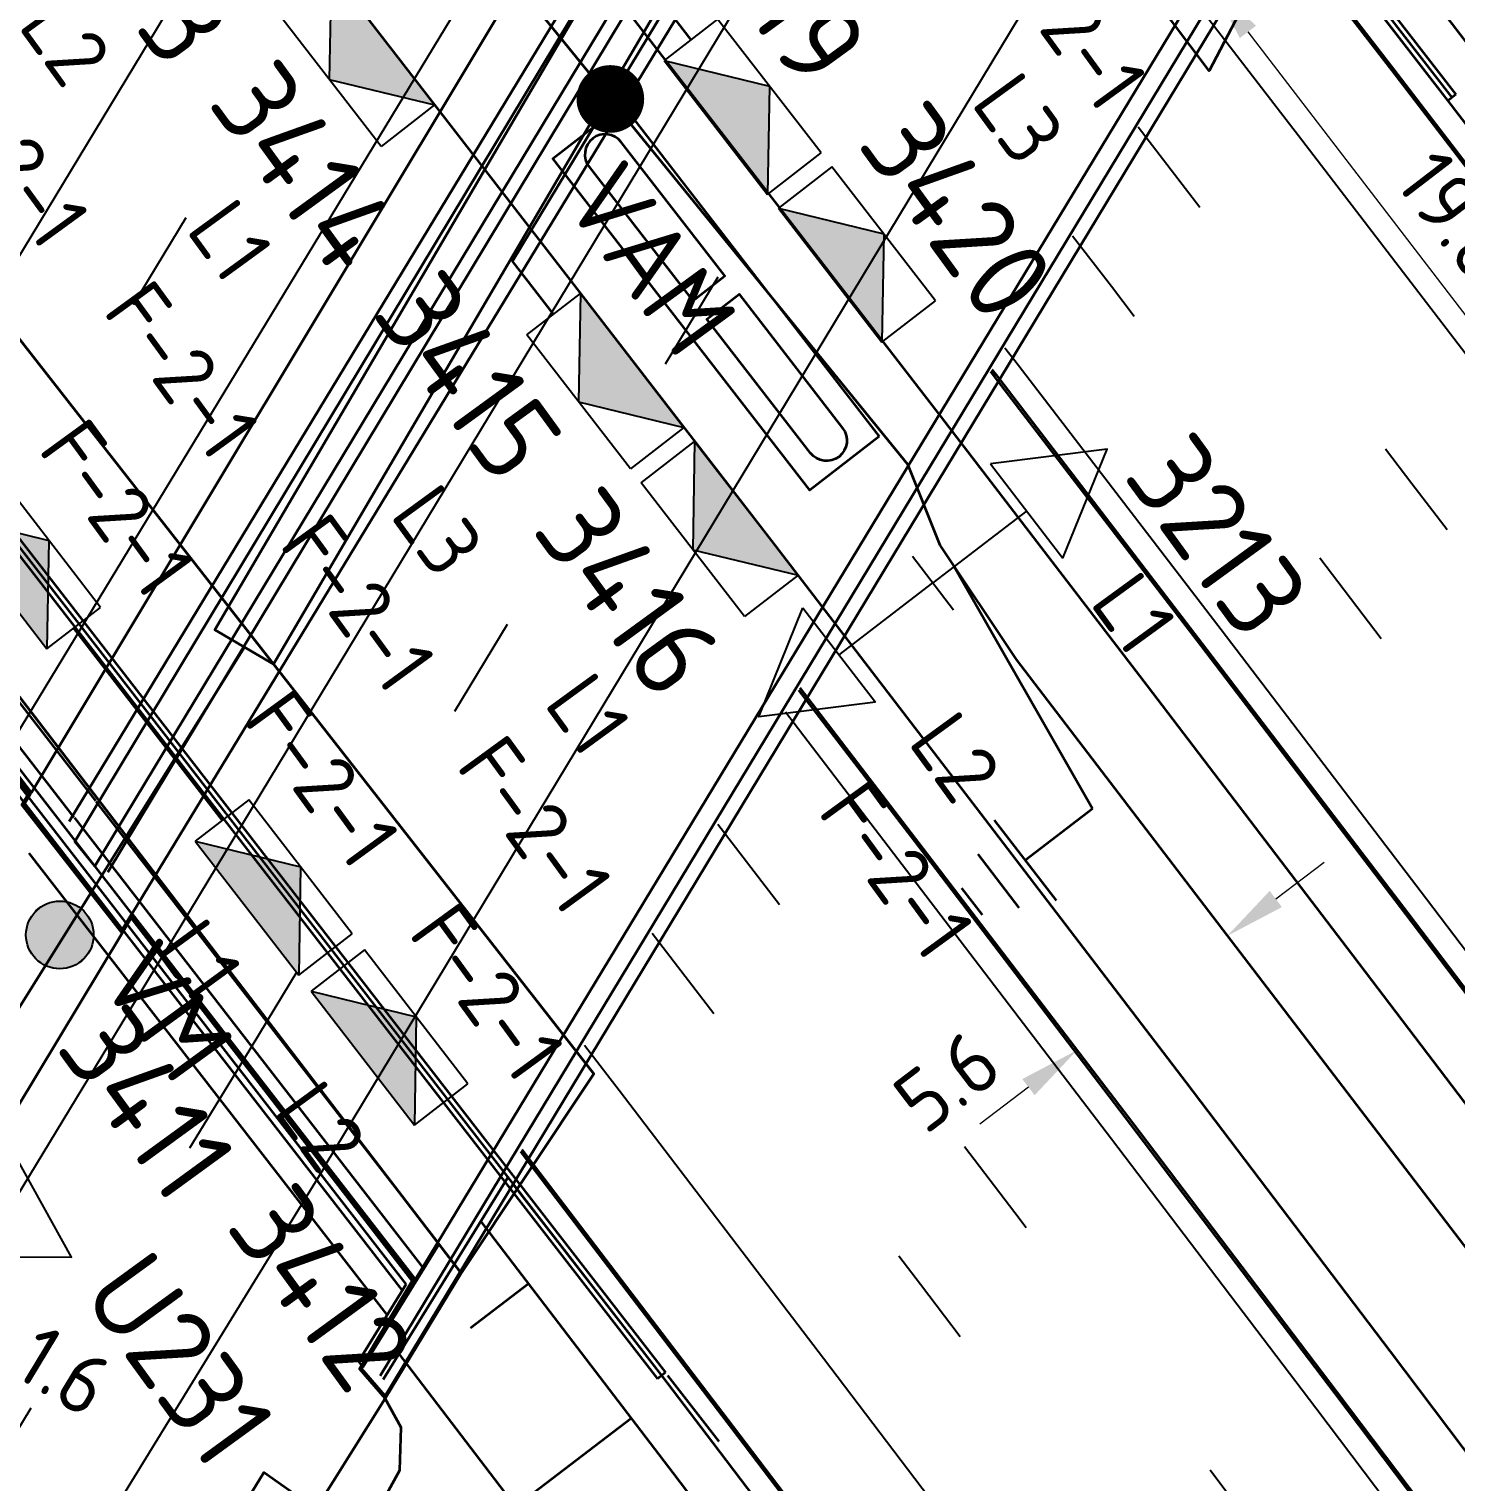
# Model space of a CAD drawing. Header units: metres. Extents: x 134219 to 139080, y 438661 to 444352.
# Drawn here: x 135428.02 to 135470.19, y 443078.3 to 443121.23 of the extents above; entities that cross this region are included whole.
import ezdxf
from ezdxf.enums import TextEntityAlignment as Align

# ---------------------------------------------------------------- set-up
doc = ezdxf.new("R2010")
doc.units = ezdxf.units.M
doc.linetypes.add('13strp', pattern=[4, 1, -3])
doc.linetypes.add('39strp', pattern=[12, 3, -9])
doc.layers.get('DEFPOINTS').update_dxf_attribs({"color": 193})
for name, color, linetype, lineweight in [('B-WE-KL-ET_LS_HULPSTUK_MOF-S', 10, 'Continuous', 25), ('N-WE-KL-ET-T18', 1, 'Continuous', 18), ('N-WE-KL-ET-T25', 7, 'Continuous', 25), ('N-WE-KL-ET_LS_HULPSTUK_MOF-G', 10, 'Continuous', 35), ('N-WE-KL-ET_LS_OV_ARMATUUR-S', 7, 'Continuous', 25), ('N-WE-KL-ET_LS_OV_ARMATUUR-T18', 1, 'Continuous', 25), ('N-WE-KL-ET_LS_OV_KABEL-G', 10, 'KL-LS-OV-N', 35), ('N-WE-KL-ET_LS_OV_KABEL-M', 7, 'Continuous', 18), ('N-WE-KL-ET_LS_OV_KABEL_AARDING-G', 90, 'Continuous', 35), ('N-WE-KL-ET_LS_OV_MANTELBUIS-G', 10, 'Continuous', 35), ('Utd-geleiderail-nw', 8, 'glm a2ee v014$0$f2m40080', 35), ('Utd-ondergr-bs', 8, 'Continuous', 35), ('Utd-ondergr-nw', 8, '13strp', 35)]:
    doc.layers.add(name, color=color, linetype=linetype, lineweight=lineweight)
for name, color, linetype in [('N-WE-KL-ET_LS_OV_ARMATUUR-T25', 2, 'Continuous'), ('Utd-weg-bs', 8, 'Continuous'), ('Utd-weg-nw', 8, 'Continuous')]:
    doc.layers.add(name, color=color, linetype=linetype)
doc.styles.add('ISO18', font='NLCS-ISO.ttf')
doc.styles.add('ISO25', font='NLCS-ISO.ttf')
doc.styles.add('NLCS-ISO', font='NLCS-ISO.ttf')
doc.styles.add('NLCS_18', font='NLCS-ISO.ttf', dxfattribs={"height": 1.8})
doc.linetypes.add('glm a2ee v014$0$f2m40080', pattern='A,2,-1,[160,RTW.shx,S=0.5,R=0,X=0,Y=0],-1', length=4)
doc.linetypes.add('KL-LS-OV-N', pattern='A,4,-1,[103,NLCS.SHX,S=0.75,R=0,X=0,Y=0],-1,4,-1.5,["0V",Standard,S=1,R=0,X=0,Y=-0.5],-3', length=14.5)
doc.dimstyles.new('NLCS_t18_pijl_Dimension_l3_h1', dxfattribs={"dimtxt": 1.8, "dimasz": 1.8, "dimexe": 2, "dimexo": 2, "dimgap": 0.7, "dimtad": 1, "dimdec": 1, "dimzin": 0, "dimdsep": 46, "dimtxsty": 'NLCS_18', "dimcen": 2.5, "dimdle": 2, "dimclrd": 256, "dimclre": 256, "dimclrt": 256, "dimadec": 1, "dimazin": 0, "dimtfac": 1, "dimtdec": 1, "dimtofl": 0, "dimtmove": 1, "dimatfit": 0, "dimfxl": 0, "dimtolj": 1, "dimtzin": 0, "dimlwd": 18, "dimlwe": 18, "dimarcsym": 0})

# ---------------------------------------------------------------- blocks, each defined once
blk = doc.blocks.new('SKL-ET_OV_ARMATUUR_HD_NATRIUM_2x250W-SO (1)')
for points in [[(-3.493, -1.757), (-6.493, 0), (-3.493, 1.757)], [(-3.493, 1.757), (-3.493, -1.757)], [(3.493, -1.757), (6.493, 0), (3.493, 1.757)], [(3.493, 1.757), (3.493, -1.757)], [(0, 1), (0, -1)], [(-3.493, 0), (0, 0)], [(3.493, 0), (0, 0)]]:
    blk.add_lwpolyline(points)
at = {"layer": 'N-WE-KL-ET_LS_OV_ARMATUUR-T18', "style": 'NLCS-ISO', "flags": 1}
for tag, p in [('TYPE_ARMATUUR', (3.075, -6.821)), ('VERMOGEN_LAMP', (3.075, -10.606)), ('SPIEGELSTAND', (3.075, -14.39)), ('HOOGTE_LICHTMAST', (3.075, -18.175)), ('UITLEGGERHOEK', (3.075, -21.959)), ('TYPE_LICHTMAST', (3.075, -25.744)), ('BOTSVRIENDELIJK', (3.075, -29.528)), ('POSITIE_LICHTMAST', (3.075, -33.313)), ('KABELAANSLUITNG', (3.075, -37.097)), ('VOEDINGSPUNT', (3.075, -48.451))]:
    blk.add_attdef(tag, p, '', height=1.8, dxfattribs=at)
at = {"layer": 'N-WE-KL-ET_LS_OV_ARMATUUR-T18', "style": 'NLCS-ISO'}
for tag, p in [('FASE-AANSLUITING_1', (3.075, -40.882)), ('FASE-AANSLUITING_2', (3.075, -44.666)), ('GROEPSNUMMER', (3.075, -52.235))]:
    blk.add_attdef(tag, p, '', height=1.8, dxfattribs=at)
at = {"layer": 'N-WE-KL-ET_LS_OV_ARMATUUR-T25', "style": 'NLCS-ISO'}
for tag, p in [('MASTNUMMER', (3.075, 7.391)), ('TYPE_SYMBOOL', (3.075, 3.606))]:
    blk.add_attdef(tag, p, '', height=2.5, dxfattribs=at)
blk = doc.blocks.new('SKL-ET_OV_ARMATUUR_SPECIAAL_1x70W-SO (1)')
blk.add_hatch(color=256).paths.add_polyline_path([(-2.5, -2), (2.5, -2), (0, 0)])
for p, q in [((-2.5, 0), (-2.5, -2)), ((2.5, 0), (-2.5, 0)), ((-2.5, -2), (0, 0)), ((0, 0), (2.5, -2)), ((2.5, -2), (2.5, 0)), ((-2.5, -2), (2.5, -2))]:
    blk.add_line(p, q)
at = {"layer": 'N-WE-KL-ET_LS_OV_ARMATUUR-T18', "style": 'NLCS-ISO', "flags": 1}
for tag, p in [('TYPE_ARMATUUR', (0, -8.681)), ('VERMOGEN_LAMP', (0, -12.465)), ('SPIEGELSTAND', (0, -16.25)), ('POSITIE_ARMATUUR', (0, -20.034)), ('KABELAANSLUITNG', (0, -23.819)), ('VOEDINGSPUNT', (0, -31.388))]:
    blk.add_attdef(tag, p, '', height=1.8, dxfattribs=at)
at = {"layer": 'N-WE-KL-ET_LS_OV_ARMATUUR-T18', "style": 'NLCS-ISO'}
for tag, p in [('FASE-AANSLUITING', (0, -27.603)), ('GROEPSNUMMER', (0, -35.172))]:
    blk.add_attdef(tag, p, '', height=1.8, dxfattribs=at)
at = {"layer": 'N-WE-KL-ET_LS_OV_ARMATUUR-T25', "style": 'NLCS-ISO'}
for tag, p, height in [('MASTNUMMER', (0, 6.36), 2.5), ('TYPE_SYMBOOL', (0, 2.575), 2.25)]:
    blk.add_attdef(tag, p, '', height=height, dxfattribs=at)
blk = doc.blocks.new('SKL-ET_AARDING_AARDELECTRODE-SO')
for points in [[(2.5, 1.5), (2.5, -1.5)], [(3.5, 1), (3.5, -1)], [(4.5, -0.5), (4.5, 0.5)], [(0, 0), (2.5, 0)]]:
    blk.add_lwpolyline(points)
at = {"layer": 'N-WE-KL-ET_LS_OV_ARMATUUR-T18', "style": 'ISO18', "flags": 1}
for tag, p in [('OMSCHRIJVING_LEGENDA', (0, -8.635)), ('LOCATIE', (0, -12.42)), ('MASTNUMMER', (0, -16.204)), ('VOEDINGSPUNT', (0, -19.989)), ('GROEPSNUMMER', (0, -23.773)), ('OVERIGE_OPMERKING(EN)_1', (0, -27.558)), ('OVERIGE_OPMERKING(EN)_2', (0, -31.343))]:
    blk.add_attdef(tag, p, '', height=1.8, dxfattribs=at)
at = {"layer": 'N-WE-KL-ET_LS_OV_ARMATUUR-T25', "style": 'ISO25'}
blk.add_attdef('TYPE_SYMBOOL', (0, 4.405), '', height=2.25, dxfattribs=at)
blk = doc.blocks.new('*D455')
at = {"layer": 'DEFPOINTS', "color": 0, "transparency": 16777216}
for p in [(135463.433, 443094.439), (135463.433, 443094.439), (135458.99, 443091.059)]:
    blk.add_point(p, dxfattribs=at)
at = {"layer": 'N-WE-KL-ET_LS_OV_KABEL-M', "linetype": 'Continuous', "lineweight": 18, "transparency": 16777216}
for p, q in [((135464.865, 443095.529), (135466.298, 443096.618)), ((135457.557, 443089.969), (135456.125, 443088.879))]:
    blk.add_line(p, q, dxfattribs=at)
at = {"layer": 'N-WE-KL-ET_LS_OV_KABEL-M', "lineweight": 18, "transparency": 16777216}
for p, q in [((135463.433, 443094.439), (135462.222, 443096.03)), ((135458.99, 443091.059), (135460.201, 443089.467))]:
    blk.add_line(p, q, dxfattribs=at)
at = {"layer": 'N-WE-KL-ET_LS_OV_KABEL-M', "transparency": 16777216}
for points in [[(135464.684, 443095.767), (135465.047, 443095.29), (135463.433, 443094.439)], [(135457.375, 443090.208), (135457.739, 443089.73), (135458.99, 443091.059)]]:
    blk.add_solid(points, dxfattribs=at)
at = {"layer": 'N-WE-KL-ET_LS_OV_KABEL-M', "transparency": 16777216, "insert": (135455.152, 443090.15), "char_height": 1.8, "attachment_point": 5, "rotation": 37.2628, "style": 'NLCS_18'}
blk.add_mtext('\\A1;5.6', dxfattribs=at)
blk = doc.blocks.new('SKL-ET_HULP_MOF_VERBINDING_AFTAKMOF-SO')
at = {"const_width": 1}
blk.add_lwpolyline([(-0.5, 0, 1), (0.5, 0, 1)], format="xyb", close=True, dxfattribs=at)
blk.add_circle((0, 0), 0.5)
at = {"layer": 'N-WE-KL-ET-T18', "linetype": 'ByBlock', "style": 'NLCS-ISO', "flags": 1}
for tag, p in [('OMSCHRIJVING_LEGENDA', (0, -8.431)), ('LOCATIE', (0, -12.215)), ('MASTNUMMER', (0, -16)), ('VAN', (0, -19.784)), ('NAAR', (0, -23.569)), ('AFTAKKING', (0, -27.353)), ('VOEDINGSPUNT', (0, -31.138)), ('GROEPSNUMMER', (0, -34.922)), ('POSITIE_X', (0, -38.707)), ('POSITIE_Y', (0, -42.491)), ('OVERIGE_OPMERKING(EN)_2', (0, -50.06))]:
    blk.add_attdef(tag, p, '', height=1.8, dxfattribs=at)
at = {"layer": 'N-WE-KL-ET-T18', "linetype": 'ByBlock', "style": 'NLCS-ISO'}
blk.add_attdef('OVERIGE_OPMERKING(EN)_1', (0, -46.276), '', height=1.8, dxfattribs=at)
at = {"layer": 'N-WE-KL-ET-T25', "linetype": 'ByBlock', "style": 'NLCS-ISO'}
blk.add_attdef('SOORT_MOF', text='', height=2.25, dxfattribs=at).set_placement((0, 3), align=Align.MIDDLE)
blk = doc.blocks.new('*D163')
at = {"layer": 'DEFPOINTS', "color": 0, "transparency": 16777216}
for p in [(135462.948, 443122.579), (135474.969, 443106.909), (135474.969, 443106.909)]:
    blk.add_point(p, dxfattribs=at)
at = {"layer": 'N-WE-KL-ET_LS_OV_KABEL-M', "lineweight": 18, "transparency": 16777216}
for p, q in [((135462.948, 443122.579), (135464.535, 443123.797)), ((135474.969, 443106.909), (135476.556, 443108.126))]:
    blk.add_line(p, q, dxfattribs=at)
at = {"layer": 'N-WE-KL-ET_LS_OV_KABEL-M', "linetype": 'Continuous', "lineweight": 18, "transparency": 16777216}
blk.add_line((135464.044, 443121.151), (135473.873, 443108.337), dxfattribs=at)
at = {"layer": 'N-WE-KL-ET_LS_OV_KABEL-M', "transparency": 16777216}
for points in [[(135464.282, 443121.334), (135463.805, 443120.969), (135462.948, 443122.579)], [(135474.111, 443108.52), (135473.635, 443108.154), (135474.969, 443106.909)]]:
    blk.add_solid(points, dxfattribs=at)
at = {"layer": 'N-WE-KL-ET_LS_OV_KABEL-M', "transparency": 16777216, "insert": (135470.228, 443115.718), "char_height": 1.8, "attachment_point": 5, "rotation": 307.4922, "style": 'NLCS_18'}
blk.add_mtext('\\A1;19.8', dxfattribs=at)
blk = doc.blocks.new('SKL-ET_OV_ARMATUUR_HD_NATRIUM_1x250W-SO')
for points in [[(3.493, -1.757), (6.493, 0), (3.493, 1.757)], [(3.493, 1.757), (3.493, -1.757)], [(0, 1), (0, -1)], [(3.493, 0), (0, 0)]]:
    blk.add_lwpolyline(points)
at = {"layer": 'N-WE-KL-ET-T18', "linetype": 'ByBlock', "style": 'NLCS-ISO'}
blk.add_attdef('GROEPSNUMMER', text='', height=1.8, dxfattribs=at).set_placement((-2, -4), align=Align.RIGHT)
blk.add_attdef('FASE-AANSLUITING', (10, -4), '', height=1.8, dxfattribs=at)
at = {"layer": 'N-WE-KL-ET-T18', "linetype": 'ByBlock', "style": 'NLCS-ISO', "flags": 1}
for tag, p in [('TYPE_ARMATUUR', (7.765, -13.456)), ('TYPE_FABRIKAAT', (7.765, -17.24)), ('VERMOGEN_LAMP', (7.765, -21.025)), ('SPIEGELSTAND', (7.765, -24.809)), ('HOOGTE_LICHTMAST', (7.765, -28.594)), ('UITLEGGERHOEK', (7.765, -32.378)), ('TYPE_LICHTMAST', (7.765, -36.163)), ('BOTSVRIENDELIJK', (7.765, -39.947)), ('POSITIE_LICHTMAST', (7.765, -43.732)), ('KABELAANSLUITING', (7.765, -47.516)), ('VOEDINGSPUNT', (7.765, -51.301))]:
    blk.add_attdef(tag, p, '', height=1.8, dxfattribs=at)
at = {"layer": 'N-WE-KL-ET-T25', "linetype": 'ByBlock', "style": 'NLCS-ISO'}
blk.add_attdef('MASTNUMMER', text='', height=2.5, dxfattribs=at).set_placement((4, 4.31), align=Align.MIDDLE)
at = {"layer": 'N-WE-KL-ET-T25', "linetype": 'ByBlock', "style": 'NLCS-ISO', "flags": 1}
blk.add_attdef('TYPE_SYMBOOL', (7.765, -10.056), '', height=2.5, dxfattribs=at)
blk = doc.blocks.new('*U10')
for points in [[(-0.643, 0.766), (-0.5, -0.866), (-0.5, 0.866)], [(-0.5, 0.866), (-0.342, -0.94), (-0.342, 0.94)], [(-0.342, -0.94), (-0.5, 0.866), (-0.5, -0.866)], [(-0.342, 0.94), (-0.174, -0.985), (-0.174, 0.985)], [(-0.174, -0.985), (-0.342, 0.94), (-0.342, -0.94)], [(-0.174, 0.985), (0, -1), (0, 1)], [(0, -1), (-0.174, 0.985), (-0.174, -0.985)], [(0.174, -0.985), (0, 1), (0, -1)], [(0, 1), (0.174, -0.985), (0.174, 0.985)], [(0.342, -0.94), (0.174, 0.985), (0.174, -0.985)], [(0.174, 0.985), (0.342, -0.94), (0.342, 0.94)], [(0.5, -0.866), (0.342, 0.94), (0.342, -0.94)], [(0.342, 0.94), (0.5, -0.866), (0.5, 0.866)], [(0.643, -0.766), (0.5, 0.866), (0.5, -0.866)], [(0.5, 0.866), (0.643, -0.766), (0.643, 0.766)], [(-0.94, 0.342), (-0.866, -0.5), (-0.866, 0.5)], [(-0.866, 0.5), (-0.766, -0.643), (-0.766, 0.643)], [(-0.766, -0.643), (-0.866, 0.5), (-0.866, -0.5)], [(-0.766, 0.643), (-0.643, -0.766), (-0.643, 0.766)], [(-0.643, -0.766), (-0.766, 0.643), (-0.766, -0.643)], [(-0.5, -0.866), (-0.643, 0.766), (-0.643, -0.766)], [(0.766, -0.643), (0.643, 0.766), (0.643, -0.766)], [(0.643, 0.766), (0.766, -0.643), (0.766, 0.643)], [(0.866, -0.5), (0.766, 0.643), (0.766, -0.643)], [(0.766, 0.643), (0.866, -0.5), (0.866, 0.5)], [(0.94, -0.342), (0.866, 0.5), (0.866, -0.5)], [(0.866, 0.5), (0.94, -0.342), (0.94, 0.342)], [(-1, 0), (-0.985, -0.174), (-0.985, 0.174)], [(-0.985, 0.174), (-0.94, -0.342), (-0.94, 0.342)], [(-0.94, -0.342), (-0.985, 0.174), (-0.985, -0.174)], [(-0.866, -0.5), (-0.94, 0.342), (-0.94, -0.342)], [(0.985, -0.174), (0.94, 0.342), (0.94, -0.342)], [(0.94, 0.342), (0.985, -0.174), (0.985, 0.174)], [(1, 0), (0.985, 0.174), (0.985, -0.174)]]:
    blk.add_solid(points)
blk = doc.blocks.new('SKL-ET_HULP_MOF-SO')
blk.add_circle((0, 0), 1)
blk.add_blockref('*U10', (0, 0))
at = {"style": 'ISO25'}
blk.add_attdef('SM', text='', height=2.25, dxfattribs=at).set_placement((0, 2.5), align=Align.MIDDLE)
blk = doc.blocks.new('BMB1')
blk.add_lwpolyline([(17, 1), (0, 1), (0, -1), (17, -1)], close=True)
at = {"flags": 13}
blk.add_attdef('LENGTE', text='', height=2.5, dxfattribs=at).set_placement((0, 0), align=Align.MIDDLE_LEFT)
blk = doc.blocks.new('*D548')
at = {"layer": 'DEFPOINTS', "color": 0, "transparency": 16777216}
for p in [(135422.368, 443083.761), (135422.368, 443083.761), (135423.765, 443082.917)]:
    blk.add_point(p, dxfattribs=at)
at = {"layer": 'N-WE-KL-ET_LS_OV_KABEL-M', "linetype": 'Continuous', "lineweight": 18, "transparency": 16777216}
for p, q in [((135420.828, 443084.693), (135419.287, 443085.624)), ((135425.305, 443081.986), (135426.846, 443081.055))]:
    blk.add_line(p, q, dxfattribs=at)
at = {"layer": 'N-WE-KL-ET_LS_OV_KABEL-M', "lineweight": 18, "transparency": 16777216}
for p, q in [((135422.368, 443083.761), (135423.403, 443085.473)), ((135423.765, 443082.917), (135424.799, 443084.629))]:
    blk.add_line(p, q, dxfattribs=at)
at = {"layer": 'N-WE-KL-ET_LS_OV_KABEL-M', "transparency": 16777216}
for points in [[(135420.983, 443084.949), (135420.673, 443084.436), (135422.368, 443083.761)], [(135425.46, 443082.243), (135425.15, 443081.729), (135423.765, 443082.917)]]:
    blk.add_solid(points, dxfattribs=at)
at = {"layer": 'N-WE-KL-ET_LS_OV_KABEL-M', "transparency": 16777216, "insert": (135429.064, 443081.583), "char_height": 1.8, "attachment_point": 5, "rotation": 328.8461, "style": 'NLCS_18'}
blk.add_mtext('\\A1;1.6', dxfattribs=at)

msp = doc.modelspace()

# ---------------------------------------------------------------- linework, layer by layer
at = {"layer": 'N-WE-KL-ET_LS_OV_KABEL-G', "flags": 128}
for points, elevation in [([(135028.791, 443628.212), (135029.429, 443628.499), (135031.215, 443626.78), (135031.77, 443626.036), (135031.717, 443624.461), (135052.283, 443604.284), (135079.826, 443576.697), (135079.681, 443576.86), (135107.02, 443546.266), (135128.475, 443521.399), (135135.828, 443512.885), (135160.14, 443483.986), (135177.303, 443462.483), (135198.671, 443435.935), (135200.352, 443433.581), (135206.963, 443425.677), (135215.588, 443414.756), (135229.59, 443396.504), (135246.512, 443374.993), (135246.49, 443375.006), (135294.884, 443312.895), (135333.287, 443263.089), (135371.731, 443213.181), (135406.65, 443167.972), (135427.92, 443140.404), (135453.984, 443108.378), (135454.935, 443105.985), (135457.196, 443102.601), (135480.28, 443072.391), (135496.144, 443052.166), (135531.445, 443005.868), (135550.731, 442980.132), (135566.747, 442957.086), (135582.351, 442934.835), (135591.75, 442921.241), (135600.66, 442908.466), (135623.1, 442873.097), (135810.94, 442567.72), (135811.574, 442566.242), (135890.003, 442440.492), (135917.509, 442397.788), (135918.361, 442396.368), (135921.308, 442391.573), (135924.118, 442387.088), (135993.388, 442276.103), (135998.088, 442268.147), (136009.985, 442249.338), (136029.664, 442217.436), (136035.64, 442207.918), (136051.526, 442183.815), (136063.882, 442163.962), (136083.422, 442134.873), (136087.677, 442128.392), (136098.452, 442110.211), (136094.165, 442107.281)], 1.814), ([(135459.453, 443098.195), (135455.361, 443105.348)], 2.011)]:
    msp.add_lwpolyline(points, dxfattribs=dict(at, elevation=elevation))
for points in [[(135443.526, 443112.807), (135442.308, 443114.38), (135446.837, 443121.874), (135447.58, 443120.915)], [(135429.342, 443103.532), (135433.73, 443097.846)]]:
    msp.add_lwpolyline(points, dxfattribs=at)
at = {"layer": 'N-WE-KL-ET_LS_OV_KABEL-G', "extrusion": (0.847876, -0.530194, 0), "elevation": -120099.002, "flags": 128}
msp.add_lwpolyline([(447503.013, 0), (447434.751, -0.066)], dxfattribs=at)
at = {"layer": 'Utd-geleiderail-nw', "linetype": 'Continuous', "flags": 128}
for points in [[(135465.3, 443125.119), (135469.952, 443119.117), (135475.023, 443112.507), (135477.361, 443109.444), (135481.121, 443104.517), (135487.199, 443096.512), (135497.047, 443083.472), (135512.268, 443065.096), (135512.698, 443064.574)], [(135445.143, 443122.491), (135448.863, 443117.688), (135454.973, 443109.763), (135461.065, 443101.823), (135467.136, 443093.867), (135473.188, 443085.897), (135479.22, 443077.911), (135485.231, 443069.91), (135491.223, 443061.894), (135497.195, 443053.863), (135503.146, 443045.817), (135509.077, 443037.757), (135514.989, 443029.681), (135520.88, 443021.591), (135526.75, 443013.486), (135532.601, 443005.367), (135538.431, 442997.232), (135544.241, 442989.084), (135550.03, 442980.921), (135555.799, 442972.743)], [(135437.835, 443121.797), (135440.244, 443118.692), (135443.957, 443113.897), (135450.059, 443105.983), (135456.141, 443098.055), (135462.203, 443090.112), (135468.245, 443082.154), (135474.267, 443074.18), (135480.27, 443066.192), (135486.252, 443058.188), (135492.215, 443050.17), (135498.157, 443042.136), (135504.079, 443034.088), (135509.981, 443026.025), (135515.863, 443017.948), (135521.725, 443009.855), (135527.566, 443001.748), (135533.387, 442993.627), (135539.188, 442985.491), (135544.969, 442977.34), (135550.729, 442969.175), (135556.468, 442960.996)], [(135442.323, 443087.103), (135446.71, 443081.445), (135448.221, 443079.465), (135454.237, 443071.541), (135460.234, 443063.602), (135462.344, 443060.793), (135466.207, 443055.652), (135475.541, 443043.164), (135483.407, 443031.276), (135488.8, 443023.081)]]:
    msp.add_lwpolyline(points, dxfattribs=at)
at = {"layer": 'Utd-ondergr-bs', "flags": 128}
for points in [[(135469.335, 443131.795), (135438.544, 443080.85), (135437.846, 443081.655), (135439.41, 443084.252), (135431.038, 443095.064), (135430.77, 443094.604), (135427.871, 443098.313), (135428.066, 443098.637), (135419.602, 443109.641), (135418.113, 443107.118), (135417.418, 443107.576), (135448.349, 443158.709), (135449.04, 443158.22), (135447.378, 443155.422), (135455.658, 443144.616), (135455.936, 443145.085), (135458.996, 443141.078), (135458.74, 443140.636), (135467.098, 443129.962), (135468.526, 443132.381)], [(135419.63, 443109.687), (135447.347, 443155.381), (135452.564, 443148.572), (135455.635, 443144.564), (135428.097, 443098.679), (135424.905, 443102.828)], [(135446.048, 443155.002), (135466.965, 443127.778), (135462.895, 443120.003), (135441.517, 443148.401)], [(135457.555, 443142.183), (135429.967, 443096.5), (135429.374, 443097.224), (135456.899, 443142.897)], [(135431.07, 443095.104), (135458.71, 443140.594), (135462.006, 443136.384), (135467.073, 443129.913), (135439.44, 443084.294), (135434.389, 443090.818)], [(135440.793, 443084.475), (135419.884, 443111.749), (135423.256, 443117.791), (135444.717, 443090.36)], [(135417.35, 443107.561), (135419.884, 443111.749), (135440.793, 443084.475), (135438.551, 443080.765), (135437.785, 443081.65), (135439.35, 443084.249), (135434.33, 443090.731), (135431.044, 443094.975), (135430.776, 443094.515), (135427.811, 443098.309), (135428.005, 443098.634), (135424.854, 443102.731), (135419.607, 443109.552), (135418.129, 443107.047)]]:
    msp.add_lwpolyline(points, close=True, dxfattribs=at)
for points in [[(135466.965, 443127.778), (135462.895, 443120.003), (135441.517, 443148.401), (135446.048, 443155.002)], [(135428.097, 443098.679), (135455.635, 443144.564)], [(135429.21, 443097.822), (135456.677, 443143.134)], [(135430.348, 443096.317), (135457.708, 443141.716)], [(135431.07, 443095.104), (135458.71, 443140.594)], [(135438.396, 443081.438), (135468.841, 443131.785)], [(135439.44, 443084.294), (135467.073, 443129.913)], [(135444.717, 443090.36), (135423.256, 443117.791)], [(135438.551, 443080.765), (135440.793, 443084.475), (135419.884, 443111.749), (135417.35, 443107.561)], [(135438.551, 443080.765), (135437.785, 443081.65), (135439.35, 443084.249), (135434.33, 443090.731), (135431.044, 443094.975), (135430.776, 443094.515), (135427.811, 443098.309), (135428.005, 443098.634), (135424.854, 443102.731), (135419.607, 443109.552), (135418.129, 443107.047), (135417.35, 443107.561)], [(135428.097, 443098.679), (135424.905, 443102.828), (135419.63, 443109.687)], [(135439.44, 443084.294), (135434.389, 443090.818), (135431.07, 443095.104)], [(135430.776, 443094.515), (135417.274, 443072.18), (135405.842, 443053.498), (135400.264, 443044.578), (135387.868, 443024.765), (135374.777, 443003.437), (135359.845, 442979.518), (135343.641, 442954.001), (135329.753, 442931.996), (135315.106, 442909.364), (135301.894, 442888.998), (135286.256, 442864.593), (135269.668, 442839.379), (135253.957, 442815.42), (135239.687, 442793.897), (135225.087, 442772.014), (135212.333, 442752.942), (135199.122, 442733.218), (135187.587, 442716.293)], [(135440.793, 443084.475), (135444.717, 443090.36)], [(135438.551, 443080.765), (135436.496, 443077.503), (135434.958, 443078.58), (135412.826, 443042.369), (135414.136, 443041.308), (135410.866, 443036.236), (135409.857, 443037.041), (135397.534, 443017.312), (135398.648, 443016.42), (135396.944, 443013.966), (135395.946, 443014.777), (135386.161, 442999.058), (135385.724, 442999.29), (135376.173, 442983.52), (135364.304, 442964.564), (135354.196, 442948.492), (135343.887, 442932.463), (135332.883, 442915.287)], [(135411.481, 443035.603), (135412.3, 443036.484), (135414.338, 443039.571), (135420.777, 443049.407), (135430.114, 443064.42), (135436.564, 443074.262), (135438.986, 443078.654), (135439.017, 443079.911), (135438.551, 443080.765)]]:
    msp.add_lwpolyline(points, dxfattribs=at)
at = {"layer": 'Utd-ondergr-nw', "linetype": 'Continuous'}
for p, q in [((135439.189, 443158.802), (135469.952, 443119.117)), ((135439.308, 443158.894), (135470.071, 443119.209)), ((135439.426, 443158.986), (135470.189, 443119.301)), ((135415.977, 443121.09), (135446.71, 443081.445)), ((135416.096, 443121.182), (135446.828, 443081.536)), ((135415.928, 443120.909), (135446.591, 443081.353)), ((135470.189, 443119.301), (135469.952, 443119.117)), ((135439.468, 443084.25), (135418.818, 443110.889)), ((135439.056, 443083.965), (135418.668, 443110.266)), ((135439.168, 443084.146), (135418.78, 443110.448)), ((135440.142, 443085.339), (135430.007, 443098.413)), ((135439.694, 443084.612), (135429.375, 443097.923)), ((135438.607, 443083.238), (135428.031, 443096.881)), ((135442.174, 443087.295), (135438.485, 443081.33)), ((135440.142, 443085.339), (135437.89, 443081.699)), ((135439.168, 443084.146), (135437.759, 443081.867)), ((135437.759, 443081.867), (135437.89, 443081.699)), ((135446.828, 443081.536), (135446.591, 443081.353)), ((135446.893, 443081.453), (135448.406, 443079.501))]:
    msp.add_line(p, q, dxfattribs=at)
at = {"layer": 'Utd-ondergr-nw', "linetype": 'Continuous', "flags": 128}
for points in [[(135465.845, 443126.861), (135470.074, 443121.377), (135476.194, 443113.399), (135482.294, 443105.406), (135488.375, 443097.397), (135494.435, 443089.373), (135500.475, 443081.334), (135506.496, 443073.28), (135512.496, 443065.211), (135518.476, 443057.127), (135524.435, 443049.028), (135530.374, 443040.914), (135536.294, 443032.785), (135542.192, 443024.642), (135548.071, 443016.484), (135553.928, 443008.311)], [(135464.644, 443124.733), (135468.29, 443120.006), (135474.407, 443112.032), (135480.504, 443104.043), (135486.581, 443096.039), (135492.638, 443088.019), (135498.675, 443079.985), (135504.692, 443071.935), (135510.688, 443063.871), (135516.665, 443055.791), (135522.621, 443047.697), (135528.557, 443039.587), (135534.473, 443031.463), (135540.368, 443023.324), (135546.243, 443015.171), (135552.098, 443007.002)], [(135464.683, 443124.798), (135468.346, 443120.048), (135474.463, 443112.074), (135480.56, 443104.085), (135486.637, 443096.081), (135492.694, 443088.061), (135498.731, 443080.027), (135504.748, 443071.977), (135510.745, 443063.912), (135516.721, 443055.833), (135522.678, 443047.738), (135528.614, 443039.629), (135534.53, 443031.504), (135540.425, 443023.365), (135546.3, 443015.212), (135552.155, 443007.043)], [(135456.434, 443111.111), (135456.543, 443110.97), (135462.637, 443103.026), (135468.712, 443095.067), (135474.766, 443087.092), (135480.801, 443079.102), (135486.816, 443071.097), (135492.81, 443063.077), (135498.785, 443055.042), (135504.739, 443046.993), (135510.674, 443038.928), (135516.588, 443030.849), (135522.482, 443022.754), (135528.355, 443014.646), (135534.209, 443006.522), (135540.042, 442998.384), (135545.855, 442990.231), (135551.647, 442982.064), (135557.419, 442973.882)], [(135456.473, 443111.175), (135456.598, 443111.013), (135462.693, 443103.069), (135468.767, 443095.109), (135474.822, 443087.134), (135480.857, 443079.144), (135486.872, 443071.139), (135492.866, 443063.119), (135498.841, 443055.084), (135504.796, 443047.034), (135510.73, 443038.969), (135516.644, 443030.89), (135522.538, 443022.796), (135528.412, 443014.687), (135534.266, 443006.563), (135540.099, 442998.425), (135545.912, 442990.272), (135551.704, 442982.104), (135557.476, 442973.923)], [(135450.762, 443101.699), (135454.513, 443096.81), (135460.572, 443088.87), (135466.611, 443080.916), (135472.63, 443072.947), (135478.629, 443064.962), (135484.609, 443056.963), (135490.568, 443048.948), (135496.507, 443040.919), (135502.426, 443032.875), (135508.325, 443024.816), (135514.204, 443016.743), (135520.063, 443008.655), (135522.401, 443005.415), (135522.985, 443004.605), (135525.901, 443000.552), (135531.72, 442992.435), (135537.517, 442984.303), (135543.295, 442976.156), (135549.052, 442967.996), (135554.789, 442959.82)], [(135450.8, 443101.764), (135454.568, 443096.852), (135460.627, 443088.913), (135466.667, 443080.958), (135472.686, 443072.989), (135478.685, 443065.004), (135484.665, 443057.005), (135490.624, 443048.99), (135496.564, 443040.961), (135502.483, 443032.917), (135508.382, 443024.858), (135514.261, 443016.784), (135520.12, 443008.696), (135522.458, 443005.456), (135523.042, 443004.646), (135525.958, 443000.593), (135531.777, 442992.475), (135537.574, 442984.343), (135543.352, 442976.197), (135549.109, 442968.036), (135554.846, 442959.861)], [(135442.543, 443088.064), (135442.743, 443087.804), (135448.779, 443079.894), (135454.796, 443071.969), (135460.793, 443064.029), (135466.77, 443056.075), (135472.727, 443048.105), (135478.664, 443040.12), (135484.582, 443032.121), (135490.479, 443024.107), (135496.356, 443016.078), (135502.213, 443008.034), (135508.05, 442999.976), (135510.379, 442996.749), (135510.961, 442995.942), (135513.867, 442991.903), (135519.663, 442983.816), (135525.44, 442975.714), (135531.196, 442967.598), (135536.932, 442959.468), (135542.647, 442951.323), (135548.342, 442943.164), (135554.017, 442934.991)], [(135442.582, 443088.128), (135442.798, 443087.846), (135448.835, 443079.936), (135454.852, 443072.011), (135460.849, 443064.071), (135466.826, 443056.117), (135472.783, 443048.147), (135478.721, 443040.162), (135484.638, 443032.162), (135490.535, 443024.148), (135496.413, 443016.119), (135502.27, 443008.075), (135508.107, 443000.017), (135510.436, 442996.79), (135511.018, 442995.982), (135513.924, 442991.944), (135519.72, 442983.857), (135525.497, 442975.755), (135531.253, 442967.639), (135536.989, 442959.508), (135542.704, 442951.363), (135548.399, 442943.204), (135554.074, 442935.03)], [(135441.375, 443086.003), (135447.045, 443078.574), (135453.058, 443070.653), (135459.052, 443062.718), (135465.026, 443054.767), (135470.98, 443046.802), (135476.913, 443038.822), (135482.827, 443030.827), (135488.721, 443022.817), (135494.595, 443014.792), (135500.449, 443006.753), (135506.283, 442998.699), (135508.611, 442995.474), (135509.192, 442994.667), (135512.097, 442990.631), (135517.89, 442982.548), (135523.663, 442974.451), (135529.416, 442966.339), (135535.149, 442958.213), (135540.861, 442950.073), (135546.553, 442941.918), (135552.224, 442933.749), (135557.875, 442925.567), (135563.506, 442917.369)], [(135441.071, 443082.858), (135442.779, 443084.163)], [(135438.954, 443082.088), (135443.623, 443075.969), (135449.63, 443068.057), (135455.617, 443060.13), (135461.585, 443052.188), (135467.532, 443044.232), (135473.46, 443036.26), (135479.367, 443028.274), (135485.255, 443020.273), (135491.122, 443012.257), (135496.97, 443004.226), (135502.797, 442996.181), (135505.123, 442992.959), (135505.704, 442992.153), (135508.605, 442988.122), (135514.392, 442980.048), (135520.159, 442971.959), (135525.905, 442963.856), (135531.632, 442955.739), (135537.338, 442947.607), (135543.024, 442939.462), (135548.689, 442931.302), (135554.334, 442923.127)], [(135442.396, 443077.578), (135445.816, 443080.184)]]:
    msp.add_lwpolyline(points, dxfattribs=at)
at = {"layer": 'Utd-ondergr-nw', "linetype": 'Continuous'}
for points in [[(135453.149, 443109.198), (135451.092, 443107.607), (135443.503, 443117.413), (135445.559, 443119.004), (135453.149, 443109.198)], [(135429.994, 443098.43), (135419.492, 443111.978)], [(135429.362, 443097.939), (135419.042, 443111.252)]]:
    msp.add_lwpolyline(points, dxfattribs=at)
for points in [[(135444.574, 443117.16), (135447.636, 443113.208), (135448.585, 443113.942), (135445.523, 443117.895, 1), (135444.574, 443117.16)], [(135451.117, 443108.706), (135448.058, 443112.662), (135449.007, 443113.397), (135452.066, 443109.441, -1), (135451.117, 443108.706)]]:
    msp.add_lwpolyline(points, format="xyb", dxfattribs=at)
at = {"layer": 'Utd-weg-bs', "flags": 128}
for points in [[(135422.523, 443105.925), (135450.198, 443151.66)], [(135427.274, 443099.749), (135454.977, 443145.423)], [(135432.007, 443093.894), (135459.569, 443139.497)], [(135436.804, 443087.699), (135464.381, 443133.35)], [(135431.948, 443093.807), (135416.054, 443067.629), (135400.724, 443042.821), (135386.186, 443019.477), (135367.608, 442989.787), (135348.786, 442959.844), (135329.884, 442930.125), (135311.627, 442901.756), (135296.605, 442878.493), (135278.082, 442849.884), (135260.361, 442822.882), (135242.668, 442796.155), (135224.94, 442769.557), (135206.101, 442741.456), (135189.763, 442717.452)], [(135436.753, 443087.602), (135423.723, 443066.378), (135408.29, 443041.1), (135393.583, 443017.628), (135377.346, 442991.615), (135361.357, 442966.103), (135345.488, 442941.03), (135329.091, 442915.494), (135313.116, 442890.602), (135295.087, 442862.696), (135277.736, 442836.035), (135260.422, 442809.75), (135242.993, 442783.588), (135227.625, 442760.542), (135211.459, 442736.545), (135203.543, 442724.792)]]:
    msp.add_lwpolyline(points, dxfattribs=at)
at = {"layer": 'Utd-weg-bs', "linetype": '39strp', "flags": 128}
for points in [[(135424.905, 443102.828), (135452.564, 443148.572)], [(135434.389, 443090.818), (135462.006, 443136.384)], [(135434.33, 443090.731), (135420.388, 443067.876), (135403.752, 443040.905), (135389.095, 443017.258), (135371.607, 442989.427), (135355.865, 442964.279), (135338.904, 442937.605), (135323.443, 442913.359), (135303.366, 442882.249), (135283.881, 442852.09), (135265.084, 442823.551), (135244.739, 442792.731), (135224.15, 442761.93), (135207.618, 442737.335), (135196.664, 442721.128)]]:
    msp.add_lwpolyline(points, dxfattribs=at)
at = {"layer": 'Utd-weg-nw', "linetype": 'Continuous', "flags": 128}
for points in [[(135462.789, 443121.654), (135465.635, 443117.963), (135471.746, 443109.996), (135477.838, 443102.014), (135483.91, 443094.016), (135489.962, 443086.004), (135495.994, 443077.976), (135502.006, 443069.933), (135507.998, 443061.875), (135513.969, 443053.802), (135519.921, 443045.715), (135525.852, 443037.612), (135531.762, 443029.495), (135537.653, 443021.363), (135543.523, 443013.216), (135549.373, 443005.054), (135555.202, 442996.878)], [(135456.861, 443111.819), (135457.153, 443111.44), (135463.249, 443103.494), (135469.324, 443095.533), (135475.38, 443087.557), (135481.416, 443079.565), (135487.432, 443071.559), (135493.428, 443063.538), (135499.403, 443055.501), (135505.359, 443047.45), (135511.294, 443039.384), (135517.21, 443031.303), (135523.105, 443023.207), (135528.98, 443015.097), (135534.834, 443006.971), (135540.668, 442998.832), (135546.482, 442990.677), (135552.275, 442982.509)], [(135450.373, 443101.055), (135453.957, 443096.384), (135460.015, 443088.446), (135466.053, 443080.493), (135472.071, 443072.525), (135478.069, 443064.542), (135484.048, 443056.544), (135490.006, 443048.531), (135495.944, 443040.504), (135501.862, 443032.461), (135507.76, 443024.404), (135513.638, 443016.332), (135519.496, 443008.245), (135521.833, 443005.006), (135522.417, 443004.196), (135525.333, 443000.143), (135531.15, 442992.028), (135536.947, 442983.897), (135542.723, 442975.752), (135548.48, 442967.593), (135554.215, 442959.419)], [(135444.44, 443091.21), (135445.459, 443089.882), (135451.501, 443081.965), (135457.523, 443074.034), (135463.525, 443066.087), (135469.507, 443058.126), (135475.469, 443050.149), (135481.411, 443042.158), (135487.334, 443034.151), (135493.236, 443026.13), (135499.118, 443018.094), (135504.98, 443010.044), (135510.822, 443001.979), (135513.153, 442998.749), (135513.736, 442997.941), (135516.644, 442993.899), (135522.446, 442985.805), (135528.227, 442977.696), (135533.988, 442969.573), (135539.729, 442961.436), (135545.449, 442953.284), (135551.149, 442945.118), (135556.828, 442936.937)]]:
    msp.add_lwpolyline(points, dxfattribs=at)
at = {"layer": 'Utd-weg-nw', "linetype": '39strp', "flags": 128}
for points in [[(135460.794, 443118.345), (135462.781, 443115.768), (135468.887, 443107.808), (135474.974, 443099.833), (135481.04, 443091.843), (135487.087, 443083.837), (135493.113, 443075.817), (135499.12, 443067.781), (135505.106, 443059.731), (135511.072, 443051.665), (135517.018, 443043.585), (135522.944, 443035.489), (135528.85, 443027.379), (135534.735, 443019.254), (135540.6, 443011.115), (135546.444, 443002.961), (135552.268, 442994.792), (135558.072, 442986.609), (135563.855, 442978.411), (135569.618, 442970.199), (135575.36, 442961.972), (135581.082, 442953.731), (135586.782, 442945.476), (135592.463, 442937.207), (135598.122, 442928.923), (135603.761, 442920.625), (135609.379, 442912.314), (135614.977, 442903.988), (135620.553, 442895.648), (135626.109, 442887.294), (135631.643, 442878.927), (135634.624, 442874.395)], [(135458.855, 443115.128), (135460.007, 443113.635), (135466.108, 443105.682), (135472.189, 443097.713), (135478.25, 443089.73), (135484.291, 443081.731), (135490.313, 443073.718), (135496.314, 443065.689), (135502.295, 443057.646), (135508.256, 443049.587), (135514.197, 443041.514), (135520.117, 443033.425), (135526.018, 443025.322), (135531.898, 443017.205), (135537.757, 443009.072), (135543.597, 443000.925), (135549.416, 442992.764), (135555.215, 442984.588), (135560.993, 442976.397), (135566.75, 442968.192), (135572.487, 442959.972), (135578.204, 442951.739), (135583.9, 442943.491), (135589.575, 442935.229), (135595.23, 442926.952), (135600.864, 442918.662), (135606.477, 442910.357), (135612.069, 442902.039), (135617.641, 442893.706), (135623.192, 442885.36), (135628.722, 442877), (135632.969, 442870.543)], [(135448.377, 443097.743), (135451.098, 443094.197), (135457.15, 443086.266), (135463.183, 443078.32), (135469.196, 443070.359), (135475.188, 443062.383), (135481.161, 443054.393), (135487.114, 443046.387), (135493.047, 443038.366), (135498.96, 443030.331), (135504.853, 443022.281), (135510.725, 443014.216), (135516.577, 443006.137), (135518.913, 443002.901), (135519.496, 443002.091), (135522.41, 442998.043), (135528.222, 442989.934), (135534.013, 442981.811), (135539.784, 442973.673), (135545.535, 442965.521), (135551.266, 442957.355), (135556.976, 442949.174), (135562.666, 442940.979), (135568.335, 442932.77), (135573.983, 442924.547), (135579.611, 442916.31), (135585.219, 442908.058), (135590.805, 442899.793), (135596.371, 442891.514), (135601.917, 442883.22), (135607.441, 442874.913), (135612.945, 442866.593), (135618.428, 442858.258), (135623.89, 442849.91), (135629.331, 442841.548), (135634.752, 442833.172), (135640.151, 442824.783), (135645.529, 442816.381), (135650.887, 442807.965), (135656.223, 442799.536), (135661.538, 442791.093), (135666.832, 442782.638), (135672.072, 442774.222), (135672.105, 442774.168), (135677.38, 442765.673), (135682.655, 442757.177), (135687.93, 442748.682), (135693.205, 442740.186), (135698.48, 442731.69), (135703.755, 442723.195), (135709.03, 442714.699), (135714.305, 442706.204), (135719.58, 442697.708), (135724.855, 442689.213), (135730.13, 442680.717), (135735.405, 442672.221), (135740.68, 442663.726), (135745.955, 442655.23), (135751.229, 442646.735), (135756.504, 442638.239), (135761.779, 442629.743), (135767.054, 442621.248), (135772.329, 442612.752), (135777.604, 442604.257), (135782.879, 442595.761), (135788.154, 442587.265), (135793.429, 442578.77), (135798.704, 442570.274), (135803.979, 442561.779), (135809.254, 442553.283), (135814.529, 442544.787), (135819.804, 442536.292), (135825.079, 442527.796), (135830.353, 442519.301), (135835.628, 442510.805), (135840.903, 442502.31), (135846.178, 442493.814), (135851.453, 442485.318), (135855.13, 442479.397)], [(135446.436, 443094.523), (135448.318, 443092.07), (135454.365, 443084.146), (135460.393, 443076.207), (135466.4, 443068.253), (135472.388, 443060.284), (135478.355, 443052.301), (135484.303, 443044.302), (135490.231, 443036.289), (135496.138, 443028.26), (135502.026, 443020.217), (135507.893, 443012.159), (135513.74, 443004.087), (135516.074, 443000.854), (135516.656, 443000.045), (135519.567, 442996), (135525.374, 442987.899), (135531.161, 442979.783), (135536.927, 442971.652), (135542.673, 442963.507), (135548.398, 442955.348), (135554.103, 442947.175), (135559.788, 442938.987), (135565.452, 442930.785), (135571.096, 442922.569), (135576.719, 442914.339), (135582.321, 442906.095), (135587.903, 442897.837), (135593.464, 442889.565), (135599.005, 442881.279), (135604.524, 442872.979), (135610.023, 442864.665), (135615.502, 442856.338), (135620.959, 442847.997), (135621.287, 442847.494)]]:
    msp.add_lwpolyline(points, dxfattribs=at)

# ---------------------------------------------------------------- block references
at = {"layer": 'B-WE-KL-ET_LS_HULPSTUK_MOF-S'}
ref = msp.add_blockref('SKL-ET_HULP_MOF-SO', (135428.934, 443094.467, 2.37), dxfattribs=dict(at, rotation=306.0659960422106))
ref.add_attrib('SM', 'VM', dxfattribs={"layer": '0', "height": 2.25, "rotation": 306.066, "style": 'ISO25'}).set_placement((135432.09, 443092.231, 4.698), align=Align.MIDDLE)
at = {"layer": 'N-WE-KL-ET_LS_HULPSTUK_MOF-G'}
ref = msp.add_blockref('SKL-ET_HULP_MOF_VERBINDING_AFTAKMOF-SO', (135445.202, 443119.169, 1.955), dxfattribs=at)
ref.add_attrib('SOORT_MOF', 'VAM', (135443.732, 443116.199, 1.955), dxfattribs={"layer": 'N-WE-KL-ET_LS_OV_ARMATUUR-T25', "height": 2.25, "rotation": 306.066, "style": 'ISO25'})
at = {"layer": 'N-WE-KL-ET_LS_OV_ARMATUUR-S'}
ref = msp.add_blockref('SKL-ET_OV_ARMATUUR_SPECIAAL_1x70W-SO (1)', (135449.901, 443119.55), dxfattribs=dict(at, rotation=307.7403022039015))
ref.add_attrib('MASTNUMMER', '3419', (135447.147, 443124.512), dxfattribs={"layer": 'N-WE-KL-ET_LS_OV_ARMATUUR-T25', "height": 2.5, "rotation": 306.066, "style": 'ISO25'})
ref.add_attrib('FASE-AANSLUITING_1', 'L2', (135450.956, 443125.223), dxfattribs={"layer": 'N-WE-KL-ET_LS_OV_ARMATUUR-T18', "height": 1.8, "rotation": 306.066, "style": 'ISO18'})
ref.add_attrib('GROEPSNUMMER', 'F-2-1', (135451.494, 443129.242), dxfattribs={"layer": 'N-WE-KL-ET_LS_OV_ARMATUUR-T18', "height": 1.8, "rotation": 306.066, "style": 'ISO18'})
ref = msp.add_blockref('SKL-ET_OV_ARMATUUR_SPECIAAL_1x70W-SO (1)', (135433.498, 443124.143), dxfattribs=dict(at, xscale=-1, rotation=127.7061064019553))
ref.add_attrib('MASTNUMMER', '3413', (135428.363, 443125.064), dxfattribs={"layer": 'N-WE-KL-ET_LS_OV_ARMATUUR-T25', "height": 2.5, "rotation": 306.066, "style": 'ISO25'})
ref.add_attrib('FASE-AANSLUITING_1', 'L2', (135427.659, 443121.332), dxfattribs={"layer": 'N-WE-KL-ET_LS_OV_ARMATUUR-T18', "height": 1.8, "rotation": 306.066, "style": 'ISO18'})
ref.add_attrib('GROEPSNUMMER', 'F-2-1', (135425.148, 443119.131), dxfattribs={"layer": 'N-WE-KL-ET_LS_OV_ARMATUUR-T18', "height": 1.8, "rotation": 306.066, "style": 'ISO18'})
ref = msp.add_blockref('SKL-ET_OV_ARMATUUR_SPECIAAL_1x70W-SO (1)', (135453.28, 443115.185), dxfattribs=dict(at, rotation=307.7403022039015))
ref.add_attrib('MASTNUMMER', '3420', (135452.458, 443117.832), dxfattribs={"layer": 'N-WE-KL-ET_LS_OV_ARMATUUR-T25', "height": 2.5, "rotation": 306.066, "style": 'ISO25'})
ref.add_attrib('FASE-AANSLUITING_1', 'L3', (135455.822, 443119.046), dxfattribs={"layer": 'N-WE-KL-ET_LS_OV_ARMATUUR-T18', "height": 1.8, "rotation": 306.066, "style": 'ISO18'})
ref.add_attrib('GROEPSNUMMER', 'F-2-1', (135456.399, 443123.2), dxfattribs={"layer": 'N-WE-KL-ET_LS_OV_ARMATUUR-T18', "height": 1.8, "rotation": 306.066, "style": 'ISO18'})
ref = msp.add_blockref('SKL-ET_OV_ARMATUUR_SPECIAAL_1x70W-SO (1)', (135436.898, 443119.746), dxfattribs=dict(at, xscale=-1, rotation=127.7061064019553))
ref.add_attrib('MASTNUMMER', '3414', (135433.267, 443119.046), dxfattribs={"layer": 'N-WE-KL-ET_LS_OV_ARMATUUR-T25', "height": 2.5, "rotation": 306.066, "style": 'ISO25'})
ref.add_attrib('FASE-AANSLUITING_1', 'L1', (135432.626, 443115.304), dxfattribs={"layer": 'N-WE-KL-ET_LS_OV_ARMATUUR-T18', "height": 1.8, "rotation": 306.066, "style": 'ISO18'})
ref.add_attrib('GROEPSNUMMER', 'F-2-1', (135430.167, 443112.897), dxfattribs={"layer": 'N-WE-KL-ET_LS_OV_ARMATUUR-T18', "height": 1.8, "rotation": 306.066, "style": 'ISO18'})
ref = msp.add_blockref('SKL-ET_OV_ARMATUUR_SPECIAAL_1x70W-SO (1)', (135444.264, 443110.217), dxfattribs=dict(at, xscale=-1, rotation=127.7061064019553))
ref.add_attrib('MASTNUMMER', '3415', (135438.123, 443112.83), dxfattribs={"layer": 'N-WE-KL-ET_LS_OV_ARMATUUR-T25', "height": 2.5, "rotation": 306.066, "style": 'ISO25'})
ref.add_attrib('FASE-AANSLUITING_1', 'L3', (135438.653, 443106.874), dxfattribs={"layer": 'N-WE-KL-ET_LS_OV_ARMATUUR-T18', "height": 1.8, "rotation": 306.066, "style": 'ISO18'})
ref.add_attrib('GROEPSNUMMER', 'F-2-1', (135435.375, 443106.008), dxfattribs={"layer": 'N-WE-KL-ET_LS_OV_ARMATUUR-T18', "height": 1.8, "rotation": 306.066, "style": 'ISO18'})
ref = msp.add_blockref('SKL-ET_OV_ARMATUUR_HD_NATRIUM_2x250W-SO (1)', (135454.735, 443104.868, 2.011), dxfattribs=dict(at, rotation=37.51660357546009))
ref.add_attrib('MASTNUMMER', '3213', (135460.318, 443108.028, 2.011), dxfattribs={"layer": 'N-WE-KL-ET_LS_OV_ARMATUUR-T25', "height": 2.5, "rotation": 306.066, "style": 'ISO25'})
ref.add_attrib('FASE-AANSLUITING_1', 'L1', (135459.331, 443104.287, 2.011), dxfattribs={"layer": 'N-WE-KL-ET_LS_OV_ARMATUUR-T18', "height": 1.8, "rotation": 306.066, "style": 'ISO18'})
ref.add_attrib('FASE-AANSLUITING_2', 'L2', (135453.96, 443100.164, 2.011), dxfattribs={"layer": 'N-WE-KL-ET_LS_OV_ARMATUUR-T18', "height": 1.8, "rotation": 306.066, "style": 'ISO18'})
ref.add_attrib('GROEPSNUMMER', 'F-2-1', (135451.288, 443098.112, 2.011), dxfattribs={"layer": 'N-WE-KL-ET_LS_OV_ARMATUUR-T18', "height": 1.8, "rotation": 306.066, "style": 'ISO18'})
ref = msp.add_blockref('SKL-ET_OV_ARMATUUR_SPECIAAL_1x70W-SO (1)', (135428.607, 443106.122), dxfattribs=dict(at, rotation=307.6539143561568))
ref.add_attrib('MASTNUMMER', '3410', (135420.877, 443101.333), dxfattribs={"layer": 'N-WE-KL-ET_LS_OV_ARMATUUR-T25', "height": 2.5, "rotation": 306.066, "style": 'ISO25'})
ref.add_attrib('FASE-AANSLUITING_1', 'L3', (135423.913, 443103.061), dxfattribs={"layer": 'N-WE-KL-ET_LS_OV_ARMATUUR-T18', "height": 1.8, "rotation": 306.066, "style": 'ISO18'})
ref.add_attrib('GROEPSNUMMER', 'F-2-1', (135428.249, 443108.812), dxfattribs={"layer": 'N-WE-KL-ET_LS_OV_ARMATUUR-T18', "height": 1.8, "rotation": 306.066, "style": 'ISO18'})
ref = msp.add_blockref('SKL-ET_OV_ARMATUUR_SPECIAAL_1x70W-SO (1)', (135447.639, 443105.851), dxfattribs=dict(at, xscale=-1, rotation=127.7061064019553))
ref.add_attrib('MASTNUMMER', '3416', (135442.847, 443106.434), dxfattribs={"layer": 'N-WE-KL-ET_LS_OV_ARMATUUR-T25', "height": 2.5, "rotation": 306.066, "style": 'ISO25'})
ref.add_attrib('FASE-AANSLUITING_1', 'L1', (135443.201, 443101.307), dxfattribs={"layer": 'N-WE-KL-ET_LS_OV_ARMATUUR-T18', "height": 1.8, "rotation": 306.066, "style": 'ISO18'})
ref.add_attrib('GROEPSNUMMER', 'F-2-1', (135440.6, 443099.459), dxfattribs={"layer": 'N-WE-KL-ET_LS_OV_ARMATUUR-T18', "height": 1.8, "rotation": 306.066, "style": 'ISO18'})
ref = msp.add_blockref('SKL-ET_OV_ARMATUUR_SPECIAAL_1x70W-SO (1)', (135436.049, 443096.478), dxfattribs=dict(at, rotation=307.6539143561568))
ref.add_attrib('MASTNUMMER', '3411', (135428.776, 443091.134), dxfattribs={"layer": 'N-WE-KL-ET_LS_OV_ARMATUUR-T25', "height": 2.5, "rotation": 306.066, "style": 'ISO25'})
ref.add_attrib('FASE-AANSLUITING_1', 'L1', (135431.723, 443094.041), dxfattribs={"layer": 'N-WE-KL-ET_LS_OV_ARMATUUR-T18', "height": 1.8, "rotation": 306.066, "style": 'ISO18'})
ref.add_attrib('GROEPSNUMMER', 'F-2-1', (135434.316, 443100.819), dxfattribs={"layer": 'N-WE-KL-ET_LS_OV_ARMATUUR-T18', "height": 1.8, "rotation": 306.066, "style": 'ISO18'})
ref = msp.add_blockref('SKL-ET_OV_ARMATUUR_SPECIAAL_1x70W-SO (1)', (135439.468, 443092.046), dxfattribs=dict(at, rotation=307.6539143561568))
ref.add_attrib('MASTNUMMER', '3412', (135433.796, 443085.85), dxfattribs={"layer": 'N-WE-KL-ET_LS_OV_ARMATUUR-T25', "height": 2.5, "rotation": 306.066, "style": 'ISO25'})
ref.add_attrib('FASE-AANSLUITING_1', 'L2', (135435.201, 443089.252), dxfattribs={"layer": 'N-WE-KL-ET_LS_OV_ARMATUUR-T18', "height": 1.8, "rotation": 306.066, "style": 'ISO18'})
ref.add_attrib('GROEPSNUMMER', 'F-2-1', (135439.192, 443094.513), dxfattribs={"layer": 'N-WE-KL-ET_LS_OV_ARMATUUR-T18', "height": 1.8, "rotation": 306.066, "style": 'ISO18'})
at = {"layer": 'N-WE-KL-ET_LS_OV_ARMATUUR-S', "rotation": 329.3092220637229}
msp.add_blockref('SKL-ET_OV_ARMATUUR_HD_NATRIUM_1x250W-SO', (135423.694, 443088.257, 0.151), dxfattribs=at)
at = {"layer": 'N-WE-KL-ET_LS_OV_KABEL_AARDING-G', "rotation": 217.5166035727141}
msp.add_blockref('SKL-ET_AARDING_AARDELECTRODE-SO', (135459.453, 443098.195, 2.011), dxfattribs=at)
at = {"layer": 'N-WE-KL-ET_LS_OV_MANTELBUIS-G', "xscale": 2.4529, "rotation": 59.62996853532258}
msp.add_blockref('BMB1', (135434.382, 443102.974), dxfattribs=at)

# ---------------------------------------------------------------- texts
at = {"layer": 'N-WE-KL-ET_LS_OV_ARMATUUR-T25', "style": 'ISO25'}
msp.add_text('U231', height=2.5, rotation=306.066, dxfattribs=at).set_placement((135429.527, 443083.842, 0.151))

# ---------------------------------------------------------------- dimensions: what is measured, and where the dimension line sits
at = {"layer": 'N-WE-KL-ET_LS_OV_KABEL-M'}
dim = msp.add_aligned_dim(p1=(135462.948, 443122.5793), p2=(135474.9689, 443106.9089), distance=0, dimstyle='NLCS_t18_pijl_Dimension_l3_h1', dxfattribs=at)
dim.commit()
dim.dimension.update_dxf_attribs({"geometry": '*D163', "text_midpoint": (135470.2279, 443115.7179)})
for base, p1, p2, angle, picture, middle in [((135463.433, 443094.439), (135458.99, 443091.059), (135463.433, 443094.439), 37.2628, '*D455', (135456.121, 443088.876)), ((135422.368, 443083.761), (135423.765, 443082.917), (135422.368, 443083.761), 148.8461, '*D548', (135428.236, 443080.214))]:
    dim = msp.add_linear_dim(base=base, p1=p1, p2=p2, angle=angle, dimstyle='NLCS_t18_pijl_Dimension_l3_h1', dxfattribs=at)
    dim.commit()
    dim.dimension.update_dxf_attribs({"geometry": picture, "text_midpoint": middle, "dimtype": 161})

doc.saveas('drawing.dxf')
